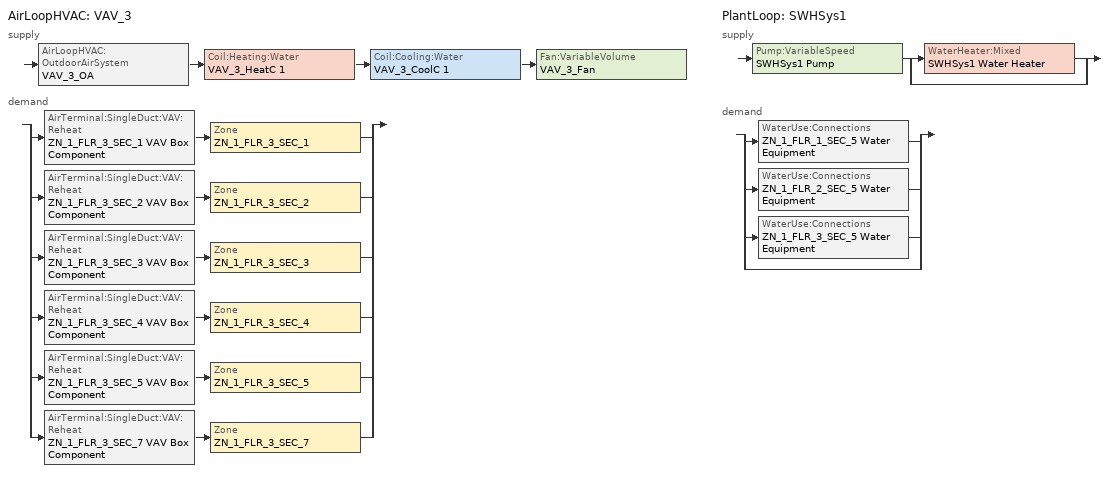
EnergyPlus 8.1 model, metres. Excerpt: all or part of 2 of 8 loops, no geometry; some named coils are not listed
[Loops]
AirLoopHVAC 'VAV_3'
 supply: AirLoopHVAC:OutdoorAirSystem 'VAV_3_OA' > Coil:Heating:Water 'VAV_3_HeatC 1' > Coil:Cooling:Water 'VAV_3_CoolC 1' > Fan:VariableVolume 'VAV_3_Fan'
 demand: split
  | AirTerminal:SingleDuct:VAV:Reheat 'ZN_1_FLR_3_SEC_1 VAV Box Component' > Zone 'ZN_1_FLR_3_SEC_1'
  | AirTerminal:SingleDuct:VAV:Reheat 'ZN_1_FLR_3_SEC_2 VAV Box Component' > Zone 'ZN_1_FLR_3_SEC_2'
  | AirTerminal:SingleDuct:VAV:Reheat 'ZN_1_FLR_3_SEC_3 VAV Box Component' > Zone 'ZN_1_FLR_3_SEC_3'
  | AirTerminal:SingleDuct:VAV:Reheat 'ZN_1_FLR_3_SEC_4 VAV Box Component' > Zone 'ZN_1_FLR_3_SEC_4'
  | AirTerminal:SingleDuct:VAV:Reheat 'ZN_1_FLR_3_SEC_5 VAV Box Component' > Zone 'ZN_1_FLR_3_SEC_5'
  | AirTerminal:SingleDuct:VAV:Reheat 'ZN_1_FLR_3_SEC_7 VAV Box Component' > Zone 'ZN_1_FLR_3_SEC_7'
PlantLoop 'SWHSys1'
 supply: Pump:VariableSpeed 'SWHSys1 Pump' > split
  | WaterHeater:Mixed 'SWHSys1 Water Heater'
  | bypass
 demand: split
  | WaterUse:Connections 'ZN_1_FLR_1_SEC_5 Water Equipment'
  | WaterUse:Connections 'ZN_1_FLR_2_SEC_5 Water Equipment'
  | WaterUse:Connections 'ZN_1_FLR_3_SEC_5 Water Equipment'
  | bypass
[DesignSpecification:OutdoorAir]
Name | Outdoor Air Method | Outdoor Air Flow per Person {m3/s-person} | Outdoor Air Flow per Zone Floor Area {m3/s-m2} | Outdoor Air Flow per Zone {m3/s}
SZ DSOA ZN_1_FLR_3_SEC_1; SZ DSOA ZN_1_FLR_3_SEC_2; SZ DSOA ZN_1_FLR_3_SEC_3; SZ DSOA ZN_1_FLR_3_SEC_4; SZ DSOA ZN_1_FLR_3_SEC_5 | Flow/Area | 0 | 0.00043
SZ DSOA ZN_1_FLR_3_SEC_7 | Flow/Area | 0 | 0.0016
Zone Ventilation DCV | Sum | 0.00236 | 0.00031 | 0
[Sizing:Zone] Zone Cooling Design Supply Air Temperature Input Method=SupplyAirTemperature; Zone Cooling Design Supply Air Temperature {C}=12.8; Zone Heating Design Supply Air Temperature Input Method=SupplyAirTemperature; Zone Heating Design Supply Air Temperature {C}=40; Zone Cooling Design Supply Air Humidity Ratio {kgWater/kgDryAir}=0.0085; Zone Heating Design Supply Air Humidity Ratio {kgWater/kgDryAir}=0.008; Cooling Design Air Flow Method=DesignDay; Cooling Minimum Air Flow Fraction=0; Heating Design Air Flow Method=DesignDay; Heating Design Air Flow Rate {m3/s}=0
Name | Design Specification Outdoor Air Object
ZN_1_FLR_3_SEC_1 | SZ DSOA ZN_1_FLR_3_SEC_1
ZN_1_FLR_3_SEC_2 | SZ DSOA ZN_1_FLR_3_SEC_2
ZN_1_FLR_3_SEC_3 | SZ DSOA ZN_1_FLR_3_SEC_3
ZN_1_FLR_3_SEC_4 | SZ DSOA ZN_1_FLR_3_SEC_4
ZN_1_FLR_3_SEC_5 | SZ DSOA ZN_1_FLR_3_SEC_5
ZN_1_FLR_3_SEC_7 | SZ DSOA ZN_1_FLR_3_SEC_7
[Sizing:System]
VAV_3: Type of Load to Size On=Sensible; Design Outdoor Air Flow Rate {m3/s}=autosize; Minimum System Air Flow Ratio=0.3; Preheat Design Temperature {C}=7; Preheat Design Humidity Ratio {kgWater/kgDryAir}=0.008; Precool Design Temperature {C}=12.8; Precool Design Humidity Ratio {kgWater/kgDryAir}=0.008; Central Cooling Design Supply Air Temperature {C}=12.8; Central Heating Design Supply Air Temperature {C}=12.8; Sizing Option=Coincident; 100% Outdoor Air in Cooling=No; 100% Outdoor Air in Heating=No; Central Cooling Design Supply Air Humidity Ratio {kgWater/kgDryAir}=0.0085; Central Heating Design Supply Air Humidity Ratio {kgWater/kgDryAir}=0.008; Cooling Design Air Flow Method=DesignDay; Cooling Design Air Flow Rate {m3/s}=0; Heating Design Air Flow Method=DesignDay; Heating Design Air Flow Rate {m3/s}=0; System Outdoor Air Method=ZoneSum
[Sizing:Plant]
SWHSys1: Loop Type=Heating; Design Loop Exit Temperature {C}=60; Loop Design Temperature Difference {deltaC}=5
[ZoneControl:Thermostat] Control Type Schedule=Dual Zone Control Type Sched
Name | Zone or ZoneList | Control 1
ZN_1_FLR_3_SEC_1 Thermostat | ZN_1_FLR_3_SEC_1 | ZN_1_FLR_3_SEC_1 DualSPSched
ZN_1_FLR_3_SEC_2 Thermostat | ZN_1_FLR_3_SEC_2 | ZN_1_FLR_3_SEC_2 DualSPSched
ZN_1_FLR_3_SEC_3 Thermostat | ZN_1_FLR_3_SEC_3 | ZN_1_FLR_3_SEC_3 DualSPSched
ZN_1_FLR_3_SEC_4 Thermostat | ZN_1_FLR_3_SEC_4 | ZN_1_FLR_3_SEC_4 DualSPSched
ZN_1_FLR_3_SEC_5 Thermostat | ZN_1_FLR_3_SEC_5 | ZN_1_FLR_3_SEC_5 DualSPSched
ZN_1_FLR_3_SEC_7 Thermostat | ZN_1_FLR_3_SEC_7 | ZN_1_FLR_3_SEC_7 DualSPSched
[ThermostatSetpoint:DualSetpoint] Heating Setpoint Temperature Schedule=HTGSETP_SCH_Base_ExtendedHVAC; Cooling Setpoint Temperature Schedule=CLGSETP_SCH_Base_ExtendedHVAC
ZN_1_FLR_3_SEC_1 DualSPSched; ZN_1_FLR_3_SEC_2 DualSPSched; ZN_1_FLR_3_SEC_3 DualSPSched; ZN_1_FLR_3_SEC_4 DualSPSched; ZN_1_FLR_3_SEC_5 DualSPSched; ZN_1_FLR_3_SEC_7 DualSPSched
[AirTerminal:SingleDuct:VAV:Reheat] Availability Schedule=ALWAYS_ON; Zone Minimum Air Flow Input Method=Constant; Constant Minimum Air Flow Fraction=0.4; Maximum Hot Water or Steam Flow Rate {m3/s}=AUTOSIZE; Minimum Hot Water or Steam Flow Rate {m3/s}=0; Convergence Tolerance=0.001; Damper Heating Action=Normal
Name | Maximum Air Flow Rate {m3/s} | Reheat Coil
ZN_1_FLR_3_SEC_1 VAV Box Component | 3.52096 | ZN_1_FLR_3_SEC_1 VAV Box Reheat Coil
ZN_1_FLR_3_SEC_2 VAV Box Component | 3.15015 | ZN_1_FLR_3_SEC_2 VAV Box Reheat Coil
ZN_1_FLR_3_SEC_3 VAV Box Component | 2.44102 | ZN_1_FLR_3_SEC_3 VAV Box Reheat Coil
ZN_1_FLR_3_SEC_4 VAV Box Component | 3.38683 | ZN_1_FLR_3_SEC_4 VAV Box Reheat Coil
ZN_1_FLR_3_SEC_5 VAV Box Component | 11.0313 | ZN_1_FLR_3_SEC_5 VAV Box Reheat Coil
ZN_1_FLR_3_SEC_7 VAV Box Component | 1.93909 | ZN_1_FLR_3_SEC_7 VAV Box Reheat Coil
[Zone equipment]
ZN_1_FLR_3_SEC_1: ZN_1_FLR_3_SEC_1 VAV Box Component
ZN_1_FLR_3_SEC_2: ZN_1_FLR_3_SEC_2 VAV Box Component
ZN_1_FLR_3_SEC_3: ZN_1_FLR_3_SEC_3 VAV Box Component
ZN_1_FLR_3_SEC_4: ZN_1_FLR_3_SEC_4 VAV Box Component
ZN_1_FLR_3_SEC_5: ZN_1_FLR_3_SEC_5 Exhaust Fan, ZN_1_FLR_3_SEC_5 VAV Box Component
ZN_1_FLR_3_SEC_7: ZN_1_FLR_3_SEC_7 VAV Box Component
[Fan:VariableVolume]
VAV_3_Fan: Availability Schedule=HVACOperationSchd; Fan Total Efficiency=0.42; Pressure Rise {Pa}=1500; Maximum Flow Rate {m3/s}=22.91552; Fan Power Minimum Flow Rate Input Method=FixedFlowRate; Fan Power Minimum Air Flow Rate {m3/s}=0; Motor Efficiency=0.64; Motor In Airstream Fraction=0.25; Fan Power Coefficient 1=0.0704289; Fan Power Coefficient 2=0.38533; Fan Power Coefficient 3=-0.460864; Fan Power Coefficient 4=1.0092; Fan Power Coefficient 5=0
[Fan:ZoneExhaust]
ZN_1_FLR_3_SEC_5 Exhaust Fan: Availability Schedule=ExFanOperSchd; Fan Total Efficiency=0.45; Pressure Rise {Pa}=187.5; Maximum Flow Rate {m3/s}=1.06
[Coil:Cooling:Water]
VAV_3_CoolC 1: Availability Schedule=ALWAYS_ON; Design Water Flow Rate {m3/s}=autosize; Design Air Flow Rate {m3/s}=AUTOSIZE; Design Inlet Water Temperature {C}=AUTOSIZE; Design Inlet Air Temperature {C}=AUTOSIZE; Design Outlet Air Temperature {C}=AUTOSIZE; Design Inlet Air Humidity Ratio {kgWater/kgDryAir}=AUTOSIZE; Design Outlet Air Humidity Ratio {kgWater/kgDryAir}=AUTOSIZE; Type of Analysis=SimpleAnalysis; Heat Exchanger Configuration=CrossFlow
[Coil:Heating:Water]
VAV_3_HeatC 1: Availability Schedule=ALWAYS_ON; U-Factor Times Area Value {W/K}=AUTOSIZE; Maximum Water Flow Rate {m3/s}=AUTOSIZE; Performance Input Method=UFactorTimesAreaAndDesignWaterFlowRate
[Controller:WaterCoil] Control Variable=Temperature; Actuator Variable=Flow; Maximum Actuated Flow {m3/s}=AUTOSIZE; Minimum Actuated Flow {m3/s}=0
Name | Action | Controller Convergence Tolerance {deltaC}
VAV_3_HeatC 1_Controller | Normal | 0.0001
VAV_3_CoolC 1_Controller | Reverse | autosize
[Controller:OutdoorAir]
VAV_3_OA_Controller: Minimum Outdoor Air Flow Rate {m3/s}=0; Maximum Outdoor Air Flow Rate {m3/s}=AUTOSIZE; Economizer Control Type=DifferentialDryBulb; Economizer Control Action Type=ModulateFlow; Economizer Maximum Limit Enthalpy {J/kg}=55824; Lockout Type=NoLockout; Minimum Limit Type=FixedMinimum; Minimum Outdoor Air Schedule=MinOA_Sched_Base; Minimum Fraction of Outdoor Air Schedule=MinOAFracSch_DCV; Maximum Fraction of Outdoor Air Schedule=MaxOAFracSch_Adv; Mechanical Ventilation Controller=VAV_3_Vent_Controller; Control High Indoor Humidity Based on Outdoor Humidity Ratio=No
[Controller:MechanicalVentilation]
VAV_3_Vent_Controller: DCV_Sched, Yes, ZoneSum, ZN_1_FLR_3_SEC_1, Zone Ventilation DCV, DCV ZADE, ZN_1_FLR_3_SEC_2, Zone Ventilation DCV, DCV ZADE, ZN_1_FLR_3_SEC_3, Zone Ventilation DCV, DCV ZADE, ZN_1_FLR_3_SEC_4, Zone Ventilation DCV, DCV ZADE, ZN_1_FLR_3_SEC_5, Zone Ventilation DCV, DCV ZADE, ZN_1_FLR_3_SEC_7, Zone Ventilation DCV, DCV ZADE
[DesignSpecification:ZoneAirDistribution]
DCV ZADE: Zone Air Distribution Effectiveness in Cooling Mode=1; Zone Air Distribution Effectiveness in Heating Mode=0.8
[AirLoopHVAC]
VAV_3: Design Supply Air Flow Rate {m3/s}=AUTOSIZE
[Pump:VariableSpeed]
SWHSys1 Pump: Rated Flow Rate {m3/s}=AUTOSIZE; Rated Pump Head {Pa}=36000; Rated Power Consumption {W}=AUTOSIZE; Motor Efficiency=0.85; Fraction of Motor Inefficiencies to Fluid Stream=0; Coefficient 1 of the Part Load Performance Curve=0; Coefficient 2 of the Part Load Performance Curve=0.0216; Coefficient 3 of the Part Load Performance Curve=-0.0325; Coefficient 4 of the Part Load Performance Curve=1.0095; Minimum Flow Rate {m3/s}=0; Pump Control Type=Intermittent
[WaterHeater:Mixed]
SWHSys1 Water Heater: Tank Volume {m3}=2.27; Setpoint Temperature Schedule=SWHSys1 Water Heater Setpoint Temperature Schedule Name; Deadband Temperature Difference {deltaC}=2; Maximum Temperature Limit {C}=82.2222; Heater Control Type=Cycle; Heater Maximum Capacity {W}=140680; Heater Fuel Type=NATURALGAS; Heater Thermal Efficiency=0.78; Off Cycle Parasitic Fuel Consumption Rate {W}=20; Off Cycle Parasitic Fuel Type=NATURALGAS; Off Cycle Parasitic Heat Fraction to Tank=0.8; On Cycle Parasitic Fuel Type=NATURALGAS; Ambient Temperature Indicator=SCHEDULE; Ambient Temperature Schedule=SWHSys1 Water Heater Ambient Temperature Schedule Name; Off Cycle Loss Coefficient to Ambient Temperature {W/K}=13.32; On Cycle Loss Coefficient to Ambient Temperature {W/K}=13.32; Use Side Effectiveness=1; Source Side Effectiveness=1; Use Side Design Flow Rate {m3/s}=AUTOSIZE; Source Side Design Flow Rate {m3/s}=AUTOSIZE; Indirect Water Heating Recovery Time {hr}=1.5
[PlantLoop]
SWHSys1: Fluid Type=Water; Plant Equipment Operation Scheme=SWHSys1 Loop Operation Scheme List; Maximum Loop Temperature {C}=60; Minimum Loop Temperature {C}=10; Maximum Loop Flow Rate {m3/s}=AUTOSIZE; Minimum Loop Flow Rate {m3/s}=0; Plant Loop Volume {m3}=autocalculate; Load Distribution Scheme=Optimal
[PlantEquipmentList]
SWHSys1 Equipment List: SWHSys1 Water Heater
[PlantEquipmentOperation:HeatingLoad]
SWHSys1 Operation Scheme: Load Range 1 Lower Limit {W}=0; Load Range 1 Upper Limit {W}=1000000000000000; Range 1 Equipment List=SWHSys1 Equipment List
[PlantEquipmentOperationSchemes]
SWHSys1 Loop Operation Scheme List: Control Scheme 1=SWHSys1 Operation Scheme; Control Scheme 1 Schedule=PlantOnSched
[EnergyManagementSystem:Sensor]
Name | Output:Variable or Output:Meter Index Key | Output:Variable or Output:Meter
VAV3_MA_Temp | VAV_3_OA-VAV_3_HeatC 1Node | System Node Temperature
VAV3_Sec1_Htg | ZN_1_FLR_3_SEC_1 VAV Box Reheat Coil | Heating Coil Heating Rate
VAV3_Sec2_Htg | ZN_1_FLR_3_SEC_2 VAV Box Reheat Coil | Heating Coil Heating Rate
VAV3_Sec3_Htg | ZN_1_FLR_3_SEC_3 VAV Box Reheat Coil | Heating Coil Heating Rate
VAV3_Sec4_Htg | ZN_1_FLR_3_SEC_4 VAV Box Reheat Coil | Heating Coil Heating Rate
VAV3_Sec5_Htg | ZN_1_FLR_3_SEC_5 VAV Box Reheat Coil | Heating Coil Heating Rate
VAV3_Sec7_Htg | ZN_1_FLR_3_SEC_7 VAV Box Reheat Coil | Heating Coil Heating Rate
[EnergyManagementSystem:Actuator]
VAV3_HeatC_TempSP: Actuated Component Unique=VAV_3_HeatC 1-VAV_3_CoolC 1Node; Actuated Component Type=System Node Setpoint; Actuated Component Control Type=Temperature Setpoint
[SetpointManager:Scheduled] Control Variable=Temperature
Name | Schedule | Setpoint Node or NodeList
VAV_3 SAT setpoint | Fixed-Supply-Air-Temp-Sch | VAV_3 Supply Equipment Outlet Node
SWHSys1 Loop Setpoint Manager | SWHSys1-Loop-Temp-Schedule | SWHSys1 Supply Outlet Node
[SetpointManager:MixedAir] Control Variable=Temperature
Name | Setpoint Node or NodeList
VAV_3_HeatC 1 SAT Manager | VAV_3_HeatC 1-VAV_3_CoolC 1Node
VAV_3_CoolC 1 SAT Manager | VAV_3_CoolC 1-VAV_3_FanNode
VAV_3_OAMixed Air Temp Manager | VAV_3_OA-VAV_3_HeatC 1Node
[WaterUse:Equipment] Peak Flow Rate {m3/s}=6e-05; Flow Rate Fraction Schedule=BLDG_SWH_SCH
Name | Target Temperature Schedule | Zone | Sensible Fraction Schedule | Latent Fraction Schedule
ZN_1_FLR_1_SEC_5 Water Equipment | ZN_1_FLR_1_SEC_5 Water Equipment Temp Sched | ZN_1_FLR_1_SEC_5 | ZN_1_FLR_1_SEC_5 Water Equipment Sensible fract sched | ZN_1_FLR_1_SEC_5 Water Equipment Latent fract sched
ZN_1_FLR_2_SEC_5 Water Equipment | ZN_1_FLR_2_SEC_5 Water Equipment Temp Sched | ZN_1_FLR_2_SEC_5 | ZN_1_FLR_2_SEC_5 Water Equipment Sensible fract sched | ZN_1_FLR_2_SEC_5 Water Equipment Latent fract sched
ZN_1_FLR_3_SEC_5 Water Equipment | ZN_1_FLR_3_SEC_5 Water Equipment Temp Sched | ZN_1_FLR_3_SEC_5 | ZN_1_FLR_3_SEC_5 Water Equipment Sensible fract sched | ZN_1_FLR_3_SEC_5 Water Equipment Latent fract sched
[WaterUse:Connections]
Name | Water Use Equipment 1
ZN_1_FLR_1_SEC_5 Water Equipment | ZN_1_FLR_1_SEC_5 Water Equipment
ZN_1_FLR_2_SEC_5 Water Equipment | ZN_1_FLR_2_SEC_5 Water Equipment
ZN_1_FLR_3_SEC_5 Water Equipment | ZN_1_FLR_3_SEC_5 Water Equipment
[FaultModel:TemperatureSensorOffset:OutdoorAir]
VAV3 OA Sensor Bias: Availability Schedule=ALWAYS_ON; Controller Object=VAV_3_OA_Controller; Temperature Sensor Offset {deltaC}=3
[FaultModel:TemperatureSensorOffset:ReturnAir]
VAV3 RA Sensor Bias: Availability Schedule=ALWAYS_ON; Controller Object=VAV_3_OA_Controller; Temperature Sensor Offset {deltaC}=-3
[Schedule:Compact]
ZN_1_FLR_1_SEC_5 Water Equipment Latent fract sched; ZN_1_FLR_1_SEC_5 Water Equipment Sensible fract sched; ZN_1_FLR_2_SEC_5 Water Equipment Latent fract sched; ZN_1_FLR_2_SEC_5 Water Equipment Sensible fract sched; ZN_1_FLR_3_SEC_5 Water Equipment Latent fract sched; ZN_1_FLR_3_SEC_5 Water Equipment Sensible fract sched: Through: 12/31, For: AllDays, Until: 24:00, 0
ZN_1_FLR_1_SEC_5 Water Equipment Temp Sched; ZN_1_FLR_2_SEC_5 Water Equipment Temp Sched; ZN_1_FLR_3_SEC_5 Water Equipment Temp Sched: Through: 12/31, For: AllDays, Until: 24:00, 43.3
SWHSys1-Loop-Temp-Schedule; SWHSys1 Water Heater Setpoint Temperature Schedule Name: Through: 12/31, For: AllDays, Until: 24:00, 48.9
SWHSys1 Water Heater Ambient Temperature Schedule Name: Through: 12/31, For: AllDays, Until: 24:00, 22
MinOAFracSch_DCV: Through: 12/31, For: Weekdays, Until: 05:00, 0.1, Until: 22:00, 0.1, Until: 24:00, 0.1, For: Saturday, Until: 05:00, 0.1, Until: 18:00, 0.1, Until: 24:00, 0.1, For: SummerDesignDay, Until: 24:00, 0.15, For: WinterDesignDay, Until: 24:00, 0.15, For: Sunday Holidays AllOtherDays, Until: 06:00, 0.1, Until: 18:00, 0.1, Until: 24:00, 0.1
MaxOAFracSch_Adv: Through: 12/31, For: AllDays, Until: 24:00, 0.95
BLDG_SWH_SCH: Through: 12/31, For: Weekdays SummerDesignDay, Until: 05:00, 0.05, Until: 06:00, 0.08, Until: 07:00, 0.07, Until: 08:00, 0.19, Until: 09:00, 0.35, Until: 10:00, 0.38, Until: 11:00, 0.39, Until: 12:00, 0.47, Until: 13:00, 0.57, Until: 14:00, 0.54, Until: 15:00, 0.34, Until: 16:00, 0.33, Until: 17:00, 0.44, Until: 18:00, 0.26, Until: 19:00, 0.21, Until: 20:00, 0.15, Until: 21:00, 0.17, Until: 22:00, 0.08, Until: 24:00, 0.05, For: Saturday WinterDesignDay, Until: 05:00, 0.05, Until: 06:00, 0.08, Until: 07:00, 0.07, Until: 08:00, 0.11, Until: 09:00, 0.15, Until: 10:00, 0.21, Until: 11:00, 0.19, Until: 12:00, 0.23, Until: 13:00, 0.2, Until: 14:00, 0.19, Until: 15:00, 0.15, Until: 16:00, 0.13, Until: 17:00, 0.14, Until: 21:00, 0.07, Until: 22:00, 0.09, Until: 24:00, 0.05, For: Sunday Holidays AllOtherDays, Until: 05:00, 0.04, Until: 06:00, 0.07, Until: 11:00, 0.04, Until: 13:00, 0.06, Until: 14:00, 0.09, Until: 15:00, 0.06, Until: 21:00, 0.04, Until: 22:00, 0.07, Until: 24:00, 0.04
HVACOperationSchd: Through: 12/31, For: Weekdays SummerDesignDay WinterDesignDay, Until: 05:00, 0, Until: 22:00, 1, Until: 24:00, 0, For: Saturday, Until: 05:00, 0, Until: 18:00, 1, Until: 24:00, 0, For: Sunday Holidays AllOtherDays, Until: 07:00, 0, Until: 18:00, 0, Until: 24:00, 0
ExFanOperSchd: Through: 12/31, For: Weekdays SummerDesignDay WinterDesignDay, Until: 05:00, 1, Until: 22:00, 1, Until: 24:00, 1, For: Saturday, Until: 05:00, 1, Until: 18:00, 1, Until: 24:00, 1, For: Sunday Holidays AllOtherDays, Until: 24:00, 1
HTGSETP_SCH_Base_ExtendedHVAC: Through: 12/31, For: Weekdays, Until: 05:00, 18.3, Until: 06:00, 19.3, Until: 07:00, 20.3, Until: 22:00, 21.7, Until: 24:00, 18.3, For: SummerDesignDay, Until: 24:00, 18.3, For: WinterDesignDay, Until: 05:00, 18.3, Until: 06:00, 19.3, Until: 07:00, 20.3, Until: 22:00, 21.7, Until: 24:00, 18.3, For: Saturday, Until: 05:00, 18.3, Until: 06:00, 19.3, Until:  07:00, 20.3, Until: 18:00, 21.7, Until: 24:00, 18.3, For: Sunday Holidays AllOtherDays, Until: 24:00, 18.3
CLGSETP_SCH_Base_ExtendedHVAC: Through: 12/31, For: Weekdays, Until: 05:00, 26.7, Until: 06:00, 25.2, Until: 07:00, 23.9, Until: 22:00, 22.8, Until: 24:00, 26.7, For: Saturday, Until: 05:00, 26.7, Until: 06:00, 25.2, Until: 07:00, 23.9, Until: 18:00, 22.8, Until: 24:00, 26.7, For: SummerDesignDay, Until: 05:00, 26.7, Until: 06:00, 25.2, Until: 07:00, 23.9, Until: 22:00, 22.8, Until: 24:00, 26.7, For: WinterDesignDay, Until: 24:00, 26.7, For: Sunday Holidays AllOtherDays, Until: 24:00, 26.7
ALWAYS_ON; PlantOnSched; MinOA_Sched_Base: Through: 12/31, For: AllDays, Until: 24:00, 1
Dual Zone Control Type Sched: Through: 12/31, For: AllDays, Until: 24:00, 4
Fixed-Supply-Air-Temp-Sch: Through: 12/31, For: AllDays, Until: 24:00, 12.8
DCV_Sched: Through: 12/31, For: Weekdays SummerDesignDay WinterDesignDay, Until: 07:00, 0, Until: 22:00, 1, Until: 24:00, 0, For: Saturday, Until: 07:00, 0, Until: 18:00, 1, Until: 24:00, 0, For: Sunday Holidays AllOtherDays, Until: 07:00, 0, Until: 18:00, 0, Until: 24:00, 0
